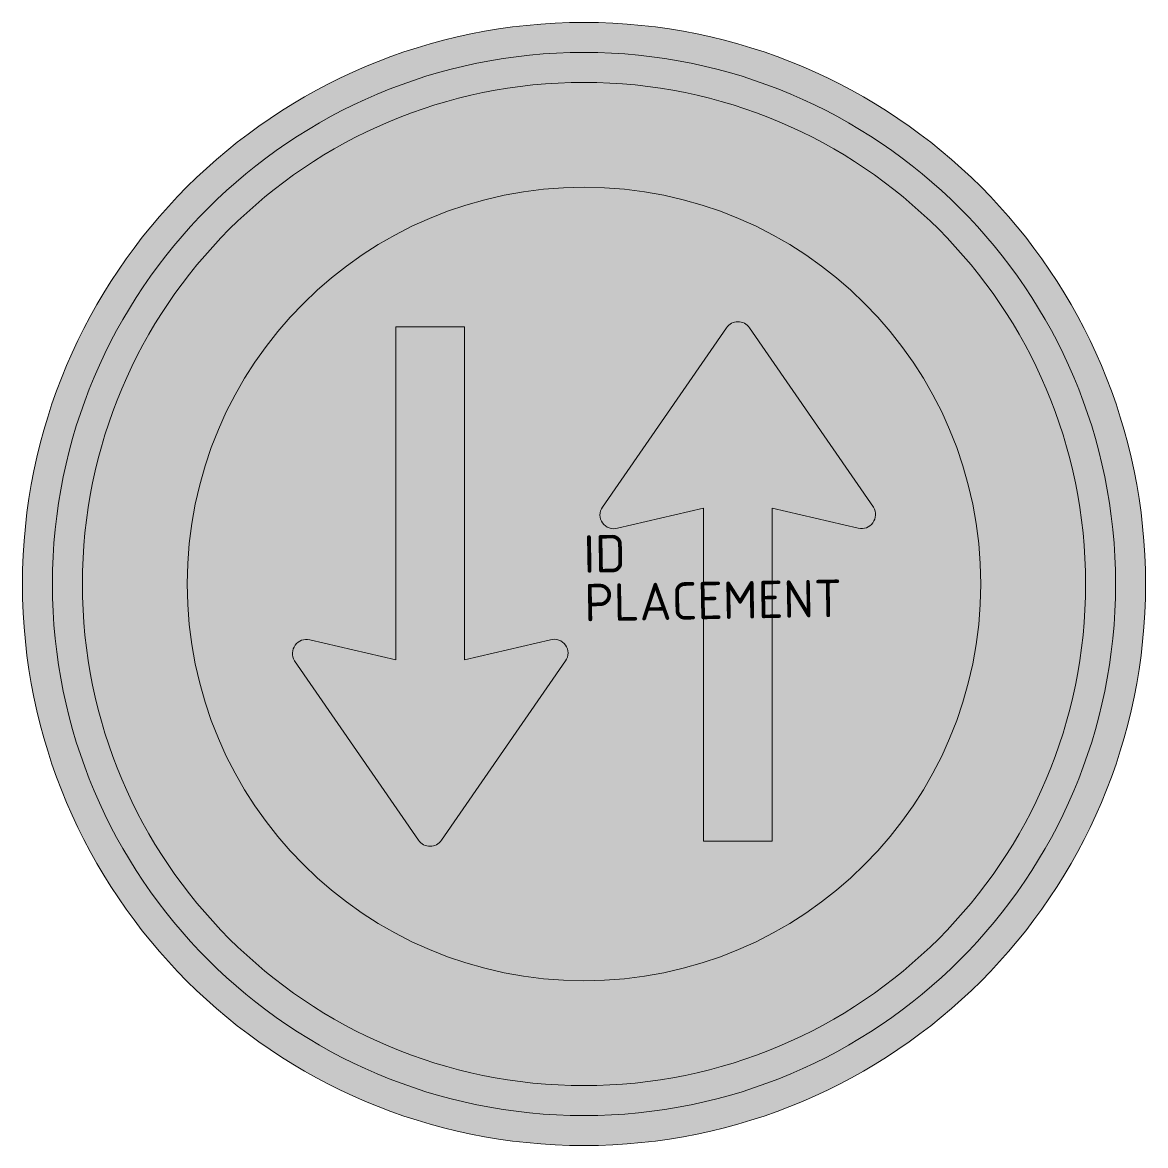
# Model space of a CAD drawing. Extents: x -3.75 to 3.75, y -3.75 to 3.75.
import ezdxf
from ezdxf.enums import TextEntityAlignment as Align

# ---------------------------------------------------------------- set-up
doc = ezdxf.new("R2010")
doc.units = 0
doc.styles.add('NLCS-ISO', font='NLCS-ISO.ttf', dxfattribs={"height": 0.25})

msp = doc.modelspace()

# ---------------------------------------------------------------- hatches: boundary and pattern name
at = {"true_color": 0xf1f0ea}
h = msp.add_hatch(color=7, dxfattribs=at)
h.dxf.hatch_style = 1
h.paths.add_polyline_path([(-3.75, 0), (-3.55, 0, -1), (3.55, 0), (3.75, 0, 1)])
h = msp.add_hatch(color=7, dxfattribs=at)
h.dxf.hatch_style = 1
h.paths.add_polyline_path([(-3.55, 0), (-3.35, 0, -1), (3.35, 0), (3.55, 0, 1)])
h = msp.add_hatch(color=7, dxfattribs=at)
h.dxf.hatch_style = 1
h.paths.add_polyline_path([(-3.35, 0), (-2.65, 0, -1), (2.65, 0), (3.35, 0, 1)])
h = msp.add_hatch(color=7, dxfattribs=at)
h.dxf.hatch_style = 1
h.paths.add_polyline_path([(-2.65, 0, 1), (2.65, 0, 1)])
h.paths.add_polyline_path([(0.9517, 1.7114, -0.524376), (1.1045, 1.7114), (1.9325, 0.513, -0.668412), (1.8316, 0.3724), (1.257, 0.5071), (1.2565, -1.7181), (0.798, -1.7179), (0.7985, 0.5072), (0.2239, 0.3728, -0.704279), (0.123, 0.5135)], flags=16)
h.paths.add_polyline_path([(-0.7985, -0.5072), (-0.2239, -0.3728, -0.704279), (-0.123, -0.5135), (-0.9517, -1.7114, -0.524376), (-1.1045, -1.7114), (-1.9325, -0.513, -0.668412), (-1.8316, -0.3724), (-1.257, -0.5071), (-1.2565, 1.7181), (-0.798, 1.7179)], flags=16)
h = msp.add_hatch(color=7, dxfattribs=at)
h.dxf.hatch_style = 1
h.paths.add_polyline_path([(1.1045, 1.7114, 0.524376), (0.9517, 1.7114), (0.123, 0.5135, 0.704279), (0.2239, 0.3728), (0.7985, 0.5072), (0.798, -1.7179), (1.2565, -1.7181), (1.257, 0.5071), (1.8316, 0.3724, 0.704269), (1.9273, 0.5205)])
h = msp.add_hatch(color=7, dxfattribs=at)
h.dxf.hatch_style = 1
h.paths.add_polyline_path([(-0.798, 1.7179), (-1.2565, 1.7181), (-1.257, -0.5071), (-1.8316, -0.3724, 0.704269), (-1.9273, -0.5205), (-1.1045, -1.7114, 0.524376), (-0.9517, -1.7114), (-0.123, -0.5135, 0.704279), (-0.2239, -0.3728), (-0.7985, -0.5072)])
h = msp.add_hatch(color=7, dxfattribs=at)
h.dxf.hatch_style = 1
h.paths.add_polyline_path([(3.75, 0), (3.55, 0, -1), (-3.55, 0), (-3.75, 0, 1)])
h = msp.add_hatch(color=7, dxfattribs=at)
h.dxf.hatch_style = 1
h.paths.add_polyline_path([(3.55, 0), (3.35, 0, -1), (-3.35, 0), (-3.55, 0, 1)])
h = msp.add_hatch(color=7, dxfattribs=at)
h.dxf.hatch_style = 1
h.paths.add_polyline_path([(3.35, 0), (2.65, 0, -1), (-2.65, 0), (-3.35, 0, 1)])

# ---------------------------------------------------------------- linework, layer by layer
at = {"color": 250, "lineweight": 0, "true_color": 0x2a292a}
for points in [[(1.2565, -1.7181), (1.257, 0.5071), (1.8316, 0.3724, 0.668412), (1.9325, 0.513), (1.1045, 1.7114, 0.52438), (0.9517, 1.7114), (0.123, 0.5135, 0.704279), (0.2239, 0.3728), (0.7985, 0.5072), (0.798, -1.7179)], [(-1.2565, 1.7181), (-1.257, -0.5071), (-1.8316, -0.3724, 0.668412), (-1.9325, -0.513), (-1.1045, -1.7114, 0.52438), (-0.9517, -1.7114), (-0.123, -0.5135, 0.704279), (-0.2239, -0.3728), (-0.7985, -0.5072), (-0.798, 1.7179)]]:
    msp.add_lwpolyline(points, format="xyb", close=True, dxfattribs=at)
for radius in [3.75, 3.55, 3.35, 2.65]:
    msp.add_circle((0, 0), radius, dxfattribs=at)

# ---------------------------------------------------------------- texts
at = {"style": 'NLCS-ISO', "flags": 1}
msp.add_attdef('ID', text='', height=0.25, rotation=1, dxfattribs=at).set_placement((0, 0), align=Align.BOTTOM_LEFT)
msp.add_attdef('PLACEMENT', text='', height=0.25, rotation=1, dxfattribs=at).set_placement((0, 0), align=Align.TOP_LEFT)

doc.saveas('drawing.dxf')
